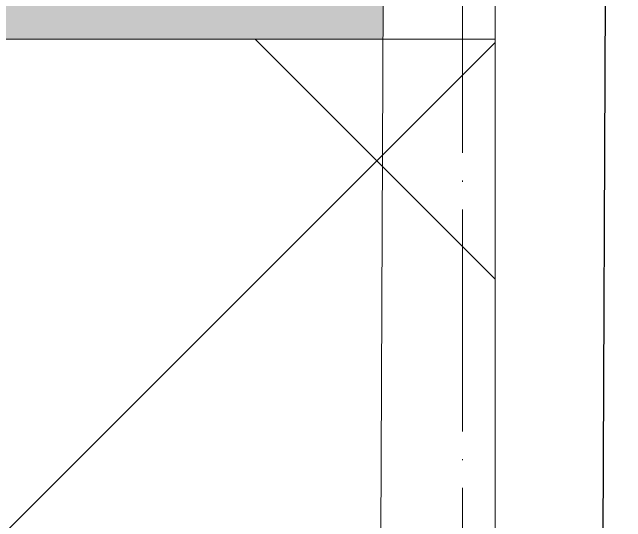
# Model space of a CAD drawing. Header units: millimetres. Extents: x -13069 to 207500, y -71366 to 56785.
# Drawn here: x 7109 to 7164.3, y 8523.5 to 8569.4 of the extents above; entities that cross this region are included whole.
import ezdxf

# ---------------------------------------------------------------- set-up
doc = ezdxf.new("R2010")
doc.units = ezdxf.units.MM
doc.linetypes.add('ADSK_Линия сетки', pattern=[25, 20, -2.5, 0, -2.5])
for name, color, linetype, lineweight in [('Оси', 7, 'Continuous', 9), ('Стены внутренние', 7, 'Continuous', 18), ('Стены несущие', 7, 'Continuous', 30), ('Стены отделка', 7, 'Continuous', 30), ('Стены штриховка', 7, 'Continuous', 9)]:
    doc.layers.add(name, color=color, linetype=linetype, lineweight=lineweight)

msp = doc.modelspace()

# ---------------------------------------------------------------- hatches: boundary and pattern name
at = {"layer": 'Стены внутренние'}
h = msp.add_hatch(color=256, dxfattribs=at)
h.paths.add_polyline_path([(1109.928, 8567.011), (1109.928, 8592.011), (1099.568, 8592.011), (1099.568, 8567.011)])
h.paths.add_polyline_path([(7142.405, 8567.011), (7142.504, 8592.011), (3769.928, 8592.011), (3769.928, 8567.011), (7138.134, 8567.011)])
at = {"layer": 'Стены внутренние', "lineweight": 9, "true_color": 0x0000ff}
h = msp.add_hatch(dxfattribs=at)
h.set_pattern_fill('FP_1', color=5, style=0, pattern_type=2)
h.set_pattern_definition([(45, (0, 0), (-70.7107, 70.7107), []), (135, (0, 0), (-70.7107, -70.7107), [])])
h.paths.add_polyline_path([(4905.398, 8467.011), (7152.505, 8467.011), (7152.505, 8567.011), (3769.928, 8567.011), (3769.928, 8467.011), (4468.029, 8467.011)])
h.paths.add_polyline_path([(1099.568, 8467.011), (1109.928, 8467.011), (1109.928, 8567.011), (1099.568, 8567.011), (1099.568, 8492.011)])

# ---------------------------------------------------------------- linework, layer by layer
at = {"layer": 'Оси', "linetype": 'ADSK_Линия сетки'}
msp.add_line((7149.565, -6603.62), (7149.565, 22349.663), dxfattribs=at)
at = {"layer": 'Стены несущие'}
msp.add_line((7164.278, 9036.869), (7138.134, 2478.232), dxfattribs=at)
at = {"layer": 'Стены отделка', "lineweight": 9}
for p, q in [((7144.278, 9036.949), (7110.452, 551.098)), ((7152.505, 8592.011), (7152.505, 8442.011))]:
    msp.add_line(p, q, dxfattribs=at)
at = {"layer": 'Стены штриховка'}
msp.add_line((7152.505, 8567.011), (3769.928, 8567.011), dxfattribs=at)

doc.saveas('drawing.dxf')
